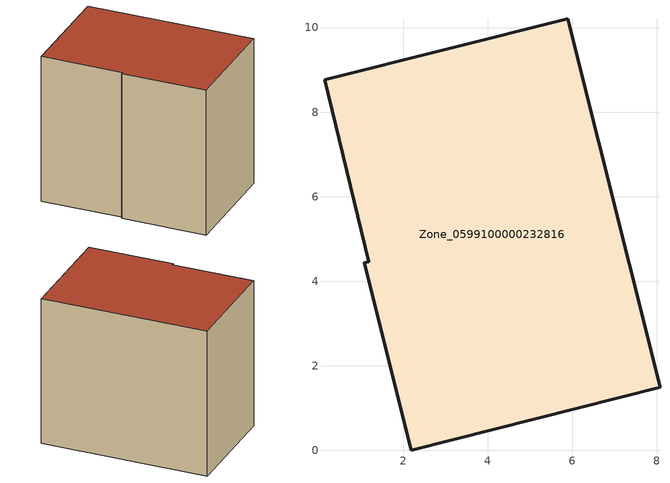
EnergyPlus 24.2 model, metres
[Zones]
Zone_0599100000232816
 floor ground (C_G): 0.14,8.77 5.89,10.21 8.07,1.49 2.19,0 1.08,4.44 1.19,4.47 z0
 wall outside (C_F): 8.07,1.49 5.89,10.21 0.14,8.77 1.19,4.47 1.08,4.44 2.19,0 8.07,1.49 z0:8.1
 roof outside (C_R): 5.89,10.21 0.14,8.77 1.19,4.47 1.08,4.44 2.19,0 8.07,1.49 z8.1
[BUILDING]
Pand.0599100000232816: North Axis=0; Terrain=City; Loads Convergence Tolerance Value=0.04; Temperature Convergence Tolerance Value=0.4; Solar Distribution=FullExterior; Maximum Number of Warmup Days=25; Minimum Number of Warmup Days=1
[Site:Location]
Rotterdam.The.Hague.AP_ZH_NLD Design_Conditions: Latitude=51.96; Longitude=4.45; Time Zone=1; Elevation=-4.5
[SITE:GROUNDTEMPERATURE:BUILDINGSURFACE]
18, 18, 18, 18, 18, 18, 18, 18, 18, 18, 18, 18
[MATERIAL] Thermal Absorptance=0.9; Solar Absorptance=0.7; Visible Absorptance=0.7
Name | Roughness | Thickness | Conductivity | Density | Specific Heat
G.TC.1965-1974 | MediumSmooth | 0.15 | 0.882353 | 540 | 1210
F.TC.1965-1974 | Rough | 0.3 | 0.697674 | 1920 | 840
R.TC.1965-1974 | MediumRough | 0.2 | 0.232558 | 1500 | 1000
[CONSTRUCTION]
C_G: G.TC.1965-1974
C_F: F.TC.1965-1974
C_R: R.TC.1965-1974
[ZONE]
Zone_0599100000232816: Type=1; Multiplier=1; Ceiling Height=Autocalculate; Volume=Autocalculate; Floor Area=autocalculate; Part of Total Floor Area=Yes
[ZONEINFILTRATION:DESIGNFLOWRATE]
Infil_Zone_0599100000232816: Zone or ZoneList or Space or SpaceList=Zone_0599100000232816; Schedule=AlwaysOn; Design Flow Rate Calculation Method=Flow/Area; Flow Rate per Floor Area=0.003; Constant Term Coefficient=1; Temperature Term Coefficient=0; Velocity Term Coefficient=0; Velocity Squared Term Coefficient=0
[HVACTEMPLATE:ZONE:IDEALLOADSAIRSYSTEM]
Zone_0599100000232816: Maximum Heating Supply Air Temperature=50; Minimum Cooling Supply Air Temperature=13; Maximum Heating Supply Air Humidity Ratio=0.0156; Minimum Cooling Supply Air Humidity Ratio=0.0077; Heating Limit=NoLimit; Cooling Limit=NoLimit; Dehumidification Control Type=ConstantSensibleHeatRatio; Cooling Sensible Heat Ratio=0.7; Dehumidification Setpoint=60; Humidification Control Type=None; Humidification Setpoint=30; Outdoor Air Method=None; Outdoor Air Flow Rate per Person=0.00944; Outdoor Air Flow Rate per Zone Floor Area=0; Outdoor Air Flow Rate per Zone=0; Demand Controlled Ventilation Type=None; Outdoor Air Economizer Type=NoEconomizer; Heat Recovery Type=None; Sensible Heat Recovery Effectiveness=0.7; Latent Heat Recovery Effectiveness=0.65
[ZONECONTROL:THERMOSTAT]
ThermostatControl_Zone_0599100000232816: Zone or ZoneList=Zone_0599100000232816; Control Type Schedule=DualSetpointControlType; Control 1=Thermostat_Zone_0599100000232816; Temperature Difference Between Cutout And Setpoint=0
[THERMOSTATSETPOINT:DUALSETPOINT]
Thermostat_Zone_0599100000232816: Heating Setpoint Temperature Schedule=HeatingSetpoint_Zone_0599100000232816; Cooling Setpoint Temperature Schedule=CoolingSetpoint_Zone_0599100000232816
[SCHEDULE:COMPACT]
HeatingSetpoint_Zone_0599100000232816: Through: 12/31, For: AllDays, Until: 24:00, 21
CoolingSetpoint_Zone_0599100000232816: Through: 12/31, For: AllDays, Until: 24:00, 24
DualSetpointControlType: Through: 12/31, For: AllDays, Until: 24:00, 4
AlwaysOn: Through: 12/31, For: AllDays, Until: 24:00, 1
